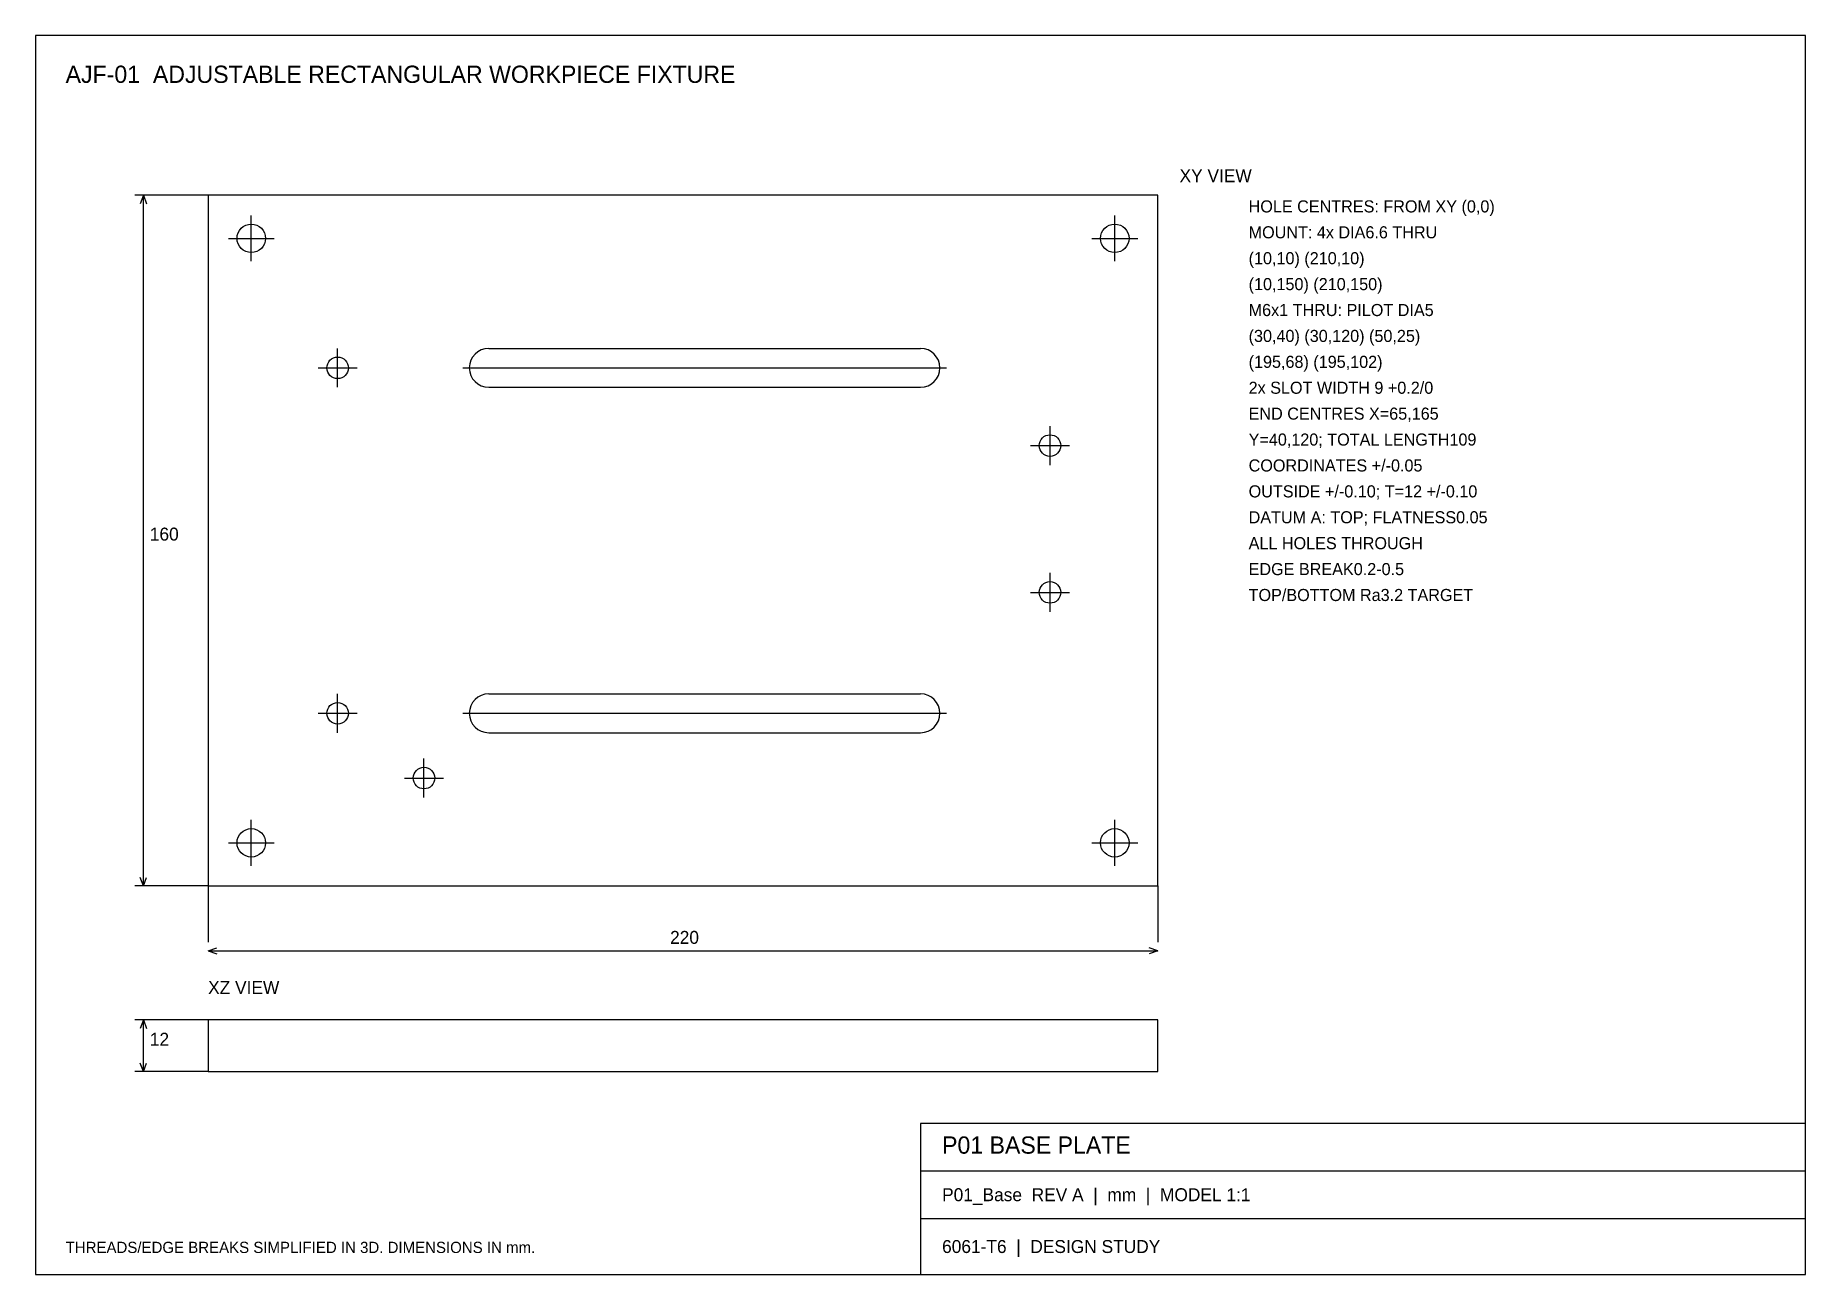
# Model space of a CAD drawing. Extents: x 5 to 415, y 5 to 292.
import ezdxf

# ---------------------------------------------------------------- set-up
doc = ezdxf.new("R2010")
doc.units = 0
doc.header["$MEASUREMENT"] = 0
for name, color, linetype in [('CENTER', 3, 'Continuous'), ('DIM', 2, 'Continuous'), ('FRAME', 7, 'Continuous'), ('OUTLINE', 7, 'Continuous'), ('TEXT', 7, 'Continuous')]:
    doc.layers.add(name, color=color, linetype=linetype)

msp = doc.modelspace()

# ---------------------------------------------------------------- linework, layer by layer
at = {"layer": 'CENTER'}
for p, q in [((55, 239.7), (55, 250.3)), ((255, 239.7), (255, 250.3)), ((49.7, 245), (60.3, 245)), ((249.7, 245), (260.3, 245)), ((75, 210.5), (75, 219.5)), ((70.5, 215), (79.5, 215)), ((104, 215), (216, 215)), ((240, 192.5), (240, 201.5)), ((235.5, 197), (244.5, 197)), ((240, 158.5), (240, 167.5)), ((235.5, 163), (244.5, 163)), ((75, 130.5), (75, 139.5)), ((70.5, 135), (79.5, 135)), ((104, 135), (216, 135)), ((95, 115.5), (95, 124.5)), ((90.5, 120), (99.5, 120)), ((55, 99.7), (55, 110.3)), ((255, 99.7), (255, 110.3)), ((49.7, 105), (60.3, 105)), ((249.7, 105), (260.3, 105))]:
    msp.add_line(p, q, dxfattribs=at)
at = {"layer": 'DIM'}
for p, q in [((45, 255), (28, 255)), ((30, 255), (29.3, 253)), ((30, 95), (30, 255)), ((30, 255), (30.7, 253)), ((45, 95), (28, 95)), ((30, 95), (29.3, 97)), ((30, 95), (30.7, 97)), ((45, 95), (45, 82)), ((265, 95), (265, 82)), ((45, 80), (47, 80.7)), ((45, 80), (265, 80)), ((45, 80), (47, 79.3)), ((265, 80), (263, 80.7)), ((265, 80), (263, 79.3)), ((45, 64), (28, 64)), ((30, 64), (29.3, 62)), ((30, 52), (30, 64)), ((30, 64), (30.7, 62)), ((30, 52), (29.3, 54)), ((30, 52), (30.7, 54)), ((45, 52), (28, 52))]:
    msp.add_line(p, q, dxfattribs=at)
at = {"layer": 'FRAME'}
for p, q in [((415, 292), (5, 292)), ((5, 292), (5, 5)), ((415, 5), (415, 292)), ((415, 40), (210, 40)), ((210, 40), (210, 5)), ((415, 5), (415, 40)), ((210, 29), (415, 29)), ((210, 18), (415, 18)), ((5, 5), (415, 5)), ((210, 5), (415, 5))]:
    msp.add_line(p, q, dxfattribs=at)
at = {"layer": 'OUTLINE'}
for p, q in [((265, 255), (45, 255)), ((45, 255), (45, 95)), ((265, 95), (265, 255)), ((110, 219.5), (210, 219.5)), ((110, 210.5), (210, 210.5)), ((110, 139.5), (210, 139.5)), ((110, 130.5), (210, 130.5)), ((45, 95), (265, 95)), ((265, 64), (45, 64)), ((45, 64), (45, 52)), ((265, 52), (265, 64)), ((45, 52), (265, 52))]:
    msp.add_line(p, q, dxfattribs=at)
for centre, radius in [((55, 245), 3.3), ((255, 245), 3.3), ((75, 215), 2.5), ((240, 197), 2.5), ((240, 163), 2.5), ((75, 135), 2.5), ((95, 120), 2.5), ((55, 105), 3.3), ((255, 105), 3.3)]:
    msp.add_circle(centre, radius, dxfattribs=at)
for centre, start, end in [((110, 215), 90, 270), ((210, 215), 270, 90), ((110, 135), 90, 270), ((210, 135), 270, 90)]:
    msp.add_arc(centre, 4.5, start, end, dxfattribs=at)

# ---------------------------------------------------------------- texts
at = {"layer": 'DIM'}
for s, p in [('160', (31.5, 175)), ('220', (152, 81.6)), ('12', (31.5, 58))]:
    msp.add_text(s, height=3, dxfattribs=at).set_placement(p)
at = {"layer": 'TEXT'}
for s, height, p in [('AJF-01  ADJUSTABLE RECTANGULAR WORKPIECE FIXTURE', 4, (12, 281)), ('XY VIEW', 3, (270, 258)), ('HOLE CENTRES: FROM XY (0,0)', 2.8, (286, 251)), ('MOUNT: 4x DIA6.6 THRU', 2.8, (286, 245)), ('(10,10) (210,10)', 2.8, (286, 239)), ('(10,150) (210,150)', 2.8, (286, 233)), ('M6x1 THRU: PILOT DIA5', 2.8, (286, 227)), ('(30,40) (30,120) (50,25)', 2.8, (286, 221)), ('(195,68) (195,102)', 2.8, (286, 215)), ('2x SLOT WIDTH 9 +0.2/0', 2.8, (286, 209)), ('END CENTRES X=65,165', 2.8, (286, 203)), ('Y=40,120; TOTAL LENGTH109', 2.8, (286, 197)), ('COORDINATES +/-0.05', 2.8, (286, 191)), ('OUTSIDE +/-0.10; T=12 +/-0.10', 2.8, (286, 185)), ('DATUM A: TOP; FLATNESS0.05', 2.8, (286, 179)), ('ALL HOLES THROUGH', 2.8, (286, 173)), ('EDGE BREAK0.2-0.5', 2.8, (286, 167)), ('TOP/BOTTOM Ra3.2 TARGET', 2.8, (286, 161)), ('XZ VIEW', 3, (45, 70)), ('P01 BASE PLATE', 4, (215, 33)), ('P01_Base  REV A  |  mm  |  MODEL 1:1', 3, (215, 22)), ('THREADS/EDGE BREAKS SIMPLIFIED IN 3D. DIMENSIONS IN mm.', 2.6, (12, 10)), ('6061-T6  |  DESIGN STUDY', 3, (215, 10))]:
    msp.add_text(s, height=height, dxfattribs=at).set_placement(p)

doc.saveas('drawing.dxf')
